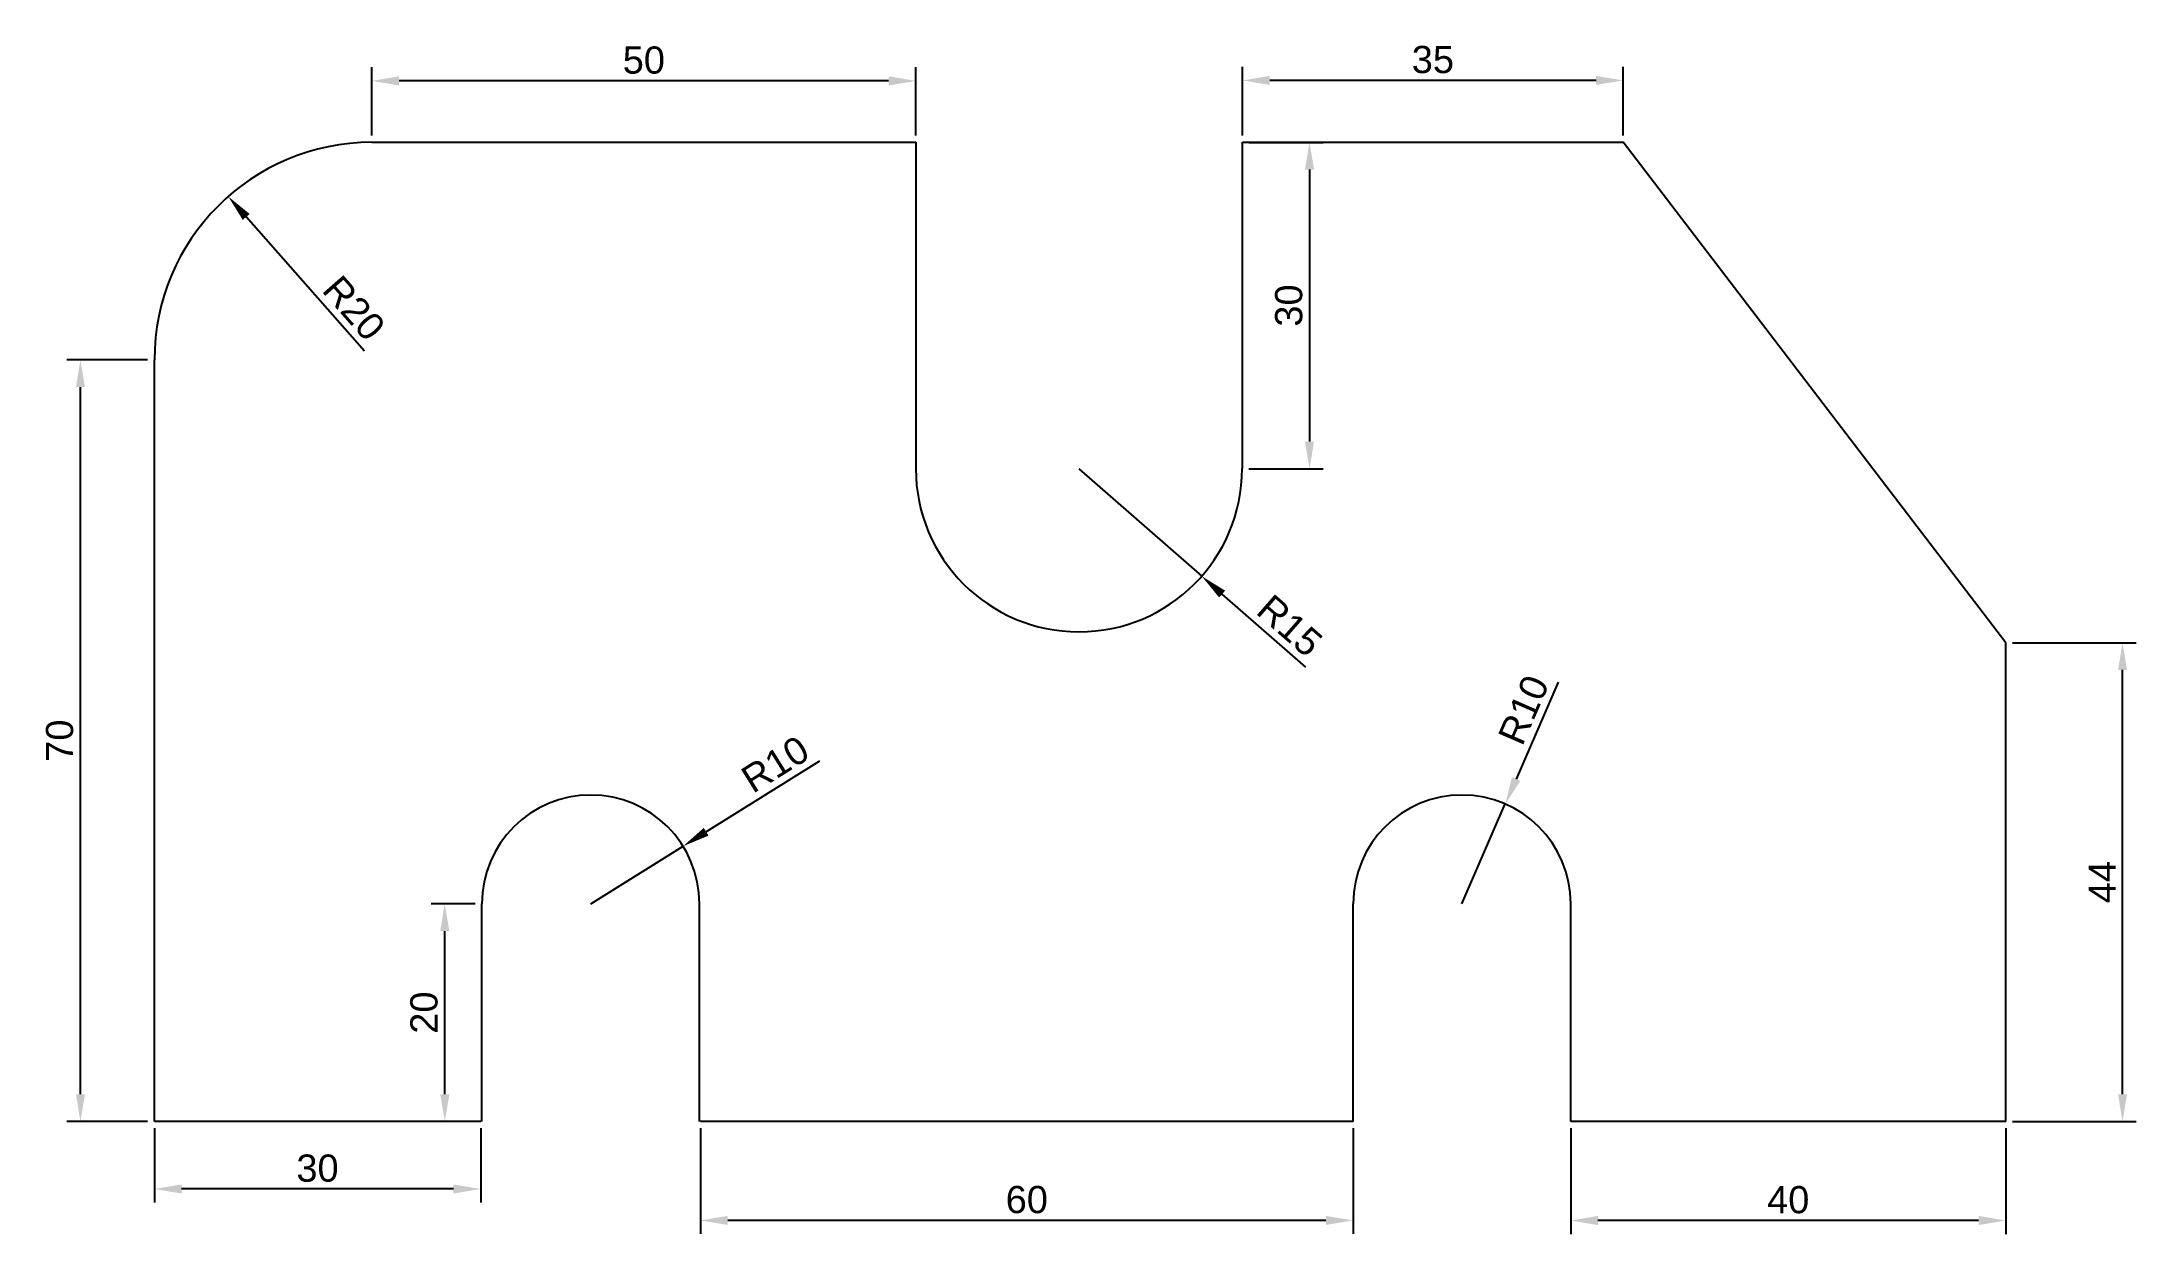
# Model space of a CAD drawing. Header units: millimetres. Extents: x 4322 to 8904, y 1039 to 2118.
# Drawn here: x 4322.2 to 4514.7, y 1039.2 to 1148.8 of the extents above; entities outside this region: 1.
import ezdxf

# ---------------------------------------------------------------- set-up
doc = ezdxf.new("R2010")
doc.units = ezdxf.units.MM
doc.styles.get("Standard").update_dxf_attribs({"font": 'arial.ttf'})
doc.dimstyles.new('ISO-25', dxfattribs={"dimtxt": 2.5, "dimasz": 2.5, "dimexe": 1.25, "dimexo": 0.625, "dimtad": 1, "dimtxsty": 'Standard', "dimcen": 2.5, "dimadec": 0, "dimazin": 0, "dimtfac": 1, "dimtmove": 0, "dimatfit": 3, "dimfxl": 1, "dimarcsym": 0})

# ---------------------------------------------------------------- blocks, each defined once
blk = doc.blocks.new('*D6')
at = {"color": 0, "lineweight": -2, "transparency": 16777216}
for p, q in [((4462.72, 1048.95), (4462.72, 1039.21)), ((4502.72, 1048.95), (4502.72, 1039.21)), ((4500.22, 1040.46), (4465.22, 1040.46))]:
    blk.add_line(p, q, dxfattribs=at)
at = {"color": 0, "transparency": 16777216}
for points in [[(4465.22, 1040.88), (4465.22, 1040.04), (4462.72, 1040.46)], [(4500.22, 1040.88), (4500.22, 1040.04), (4502.72, 1040.46)]]:
    blk.add_solid(points, dxfattribs=at)
at = {"layer": 'Defpoints', "color": 0, "transparency": 16777216}
for p in [(4462.72, 1049.57), (4502.72, 1049.57), (4462.72, 1040.46)]:
    blk.add_point(p, dxfattribs=at)
at = {"color": 0, "transparency": 16777216, "insert": (4482.72, 1042.36), "char_height": 2.5, "attachment_point": 5}
blk.add_mtext('40', dxfattribs=at)
blk = doc.blocks.new('*D8')
at = {"color": 0, "lineweight": -2, "transparency": 16777216}
for p, q in [((4332.51, 1048.95), (4332.51, 1042.11)), ((4362.51, 1048.95), (4362.51, 1042.11)), ((4360.01, 1043.36), (4335.01, 1043.36))]:
    blk.add_line(p, q, dxfattribs=at)
at = {"color": 0, "transparency": 16777216}
for points in [[(4335.01, 1043.77), (4335.01, 1042.94), (4332.51, 1043.36)], [(4360.01, 1043.77), (4360.01, 1042.94), (4362.51, 1043.36)]]:
    blk.add_solid(points, dxfattribs=at)
at = {"layer": 'Defpoints', "color": 0, "transparency": 16777216}
for p in [(4332.51, 1049.57), (4362.51, 1049.57), (4332.51, 1043.36)]:
    blk.add_point(p, dxfattribs=at)
at = {"color": 0, "transparency": 16777216, "insert": (4347.51, 1045.26), "char_height": 2.5, "attachment_point": 5}
blk.add_mtext('30', dxfattribs=at)
blk = doc.blocks.new('*D9')
at = {"color": 0, "lineweight": -2, "transparency": 16777216}
for p, q in [((4393.66, 1082.69), (4383.24, 1076.19)), ((4372.63, 1069.57), (4381.12, 1074.87))]:
    blk.add_line(p, q, dxfattribs=at)
at = {"color": 0, "transparency": 16777216}
blk.add_solid([(4383.02, 1076.55), (4383.46, 1075.84), (4381.12, 1074.87)], dxfattribs=at)
at = {"layer": 'Defpoints', "color": 0, "transparency": 16777216}
for p in [(4381.12, 1074.87), (4372.63, 1069.57)]:
    blk.add_point(p, dxfattribs=at)
at = {"color": 0, "transparency": 16777216, "insert": (4389.59, 1082.4), "char_height": 2.5, "attachment_point": 5, "rotation": 31.9625}
blk.add_mtext('R10', dxfattribs=at)
blk = doc.blocks.new('*D10')
at = {"color": 0, "lineweight": -2, "transparency": 16777216}
for p, q in [((4461.58, 1089.95), (4457.71, 1081.04)), ((4452.72, 1069.57), (4456.71, 1078.75))]:
    blk.add_line(p, q, dxfattribs=at)
at = {"color": 0, "transparency": 16777216}
blk.add_solid([(4457.32, 1081.2), (4458.09, 1080.87), (4456.71, 1078.75)], dxfattribs=at)
at = {"layer": 'Defpoints', "color": 0, "transparency": 16777216}
for p in [(4456.71, 1078.75), (4452.72, 1069.57)]:
    blk.add_point(p, dxfattribs=at)
at = {"color": 0, "transparency": 16777216, "insert": (4458.4, 1087.4), "char_height": 2.5, "attachment_point": 5, "rotation": 66.499}
blk.add_mtext('R10', dxfattribs=at)
blk = doc.blocks.new('*D11')
at = {"color": 0, "lineweight": -2, "transparency": 16777216}
for p, q in [((4417.51, 1109.57), (4428.8, 1099.69)), ((4438.36, 1091.32), (4430.68, 1098.05))]:
    blk.add_line(p, q, dxfattribs=at)
at = {"color": 0, "transparency": 16777216}
blk.add_solid([(4430.95, 1098.36), (4430.4, 1097.73), (4428.8, 1099.69)], dxfattribs=at)
at = {"layer": 'Defpoints', "color": 0, "transparency": 16777216}
for p in [(4417.51, 1109.57), (4428.8, 1099.69)]:
    blk.add_point(p, dxfattribs=at)
at = {"color": 0, "transparency": 16777216, "insert": (4436.89, 1095.14), "char_height": 2.5, "attachment_point": 5, "rotation": 318.7939}
blk.add_mtext('R15', dxfattribs=at)
blk = doc.blocks.new('*D12')
at = {"color": 0, "lineweight": -2, "transparency": 16777216}
for p, q in [((4503.35, 1093.57), (4514.7, 1093.57)), ((4513.45, 1052.07), (4513.45, 1091.07)), ((4503.35, 1049.57), (4514.7, 1049.57))]:
    blk.add_line(p, q, dxfattribs=at)
at = {"color": 0, "transparency": 16777216}
for points in [[(4513.04, 1091.07), (4513.87, 1091.07), (4513.45, 1093.57)], [(4513.04, 1052.07), (4513.87, 1052.07), (4513.45, 1049.57)]]:
    blk.add_solid(points, dxfattribs=at)
at = {"layer": 'Defpoints', "color": 0, "transparency": 16777216}
for p in [(4502.72, 1093.57), (4513.45, 1093.57), (4502.72, 1049.57)]:
    blk.add_point(p, dxfattribs=at)
at = {"color": 0, "transparency": 16777216, "insert": (4511.58, 1071.57), "char_height": 2.5, "attachment_point": 5, "rotation": 90}
blk.add_mtext('44', dxfattribs=at)
blk = doc.blocks.new('*D13')
at = {"color": 0, "lineweight": -2, "transparency": 16777216}
for p, q in [((4331.89, 1119.57), (4324.46, 1119.57)), ((4325.71, 1052.07), (4325.71, 1117.07)), ((4331.89, 1049.57), (4324.46, 1049.57))]:
    blk.add_line(p, q, dxfattribs=at)
at = {"color": 0, "transparency": 16777216}
for points in [[(4325.3, 1117.07), (4326.13, 1117.07), (4325.71, 1119.57)], [(4325.3, 1052.07), (4326.13, 1052.07), (4325.71, 1049.57)]]:
    blk.add_solid(points, dxfattribs=at)
at = {"layer": 'Defpoints', "color": 0, "transparency": 16777216}
for p in [(4325.71, 1119.57), (4332.51, 1119.57), (4332.51, 1049.57)]:
    blk.add_point(p, dxfattribs=at)
at = {"color": 0, "transparency": 16777216, "insert": (4323.81, 1084.57), "char_height": 2.5, "attachment_point": 5, "rotation": 90}
blk.add_mtext('70', dxfattribs=at)
blk = doc.blocks.new('*D14')
at = {"color": 0, "lineweight": -2, "transparency": 16777216}
for p, q in [((4352.51, 1140.2), (4352.51, 1146.47)), ((4402.51, 1140.2), (4402.51, 1146.47)), ((4400.01, 1145.22), (4355.01, 1145.22))]:
    blk.add_line(p, q, dxfattribs=at)
at = {"color": 0, "transparency": 16777216}
for points in [[(4355.01, 1145.64), (4355.01, 1144.8), (4352.51, 1145.22)], [(4400.01, 1145.64), (4400.01, 1144.8), (4402.51, 1145.22)]]:
    blk.add_solid(points, dxfattribs=at)
at = {"layer": 'Defpoints', "color": 0, "transparency": 16777216}
for p in [(4352.51, 1145.22), (4352.51, 1139.57), (4402.51, 1139.57)]:
    blk.add_point(p, dxfattribs=at)
at = {"color": 0, "transparency": 16777216, "insert": (4377.51, 1147.12), "char_height": 2.5, "attachment_point": 5}
blk.add_mtext('50', dxfattribs=at)
blk = doc.blocks.new('*D15')
at = {"color": 0, "lineweight": -2, "transparency": 16777216}
for p, q in [((4432.55, 1140.2), (4432.55, 1146.51)), ((4467.55, 1140.2), (4467.55, 1146.51)), ((4465.05, 1145.26), (4435.05, 1145.26))]:
    blk.add_line(p, q, dxfattribs=at)
at = {"color": 0, "transparency": 16777216}
for points in [[(4435.05, 1145.68), (4435.05, 1144.85), (4432.55, 1145.26)], [(4465.05, 1145.68), (4465.05, 1144.85), (4467.55, 1145.26)]]:
    blk.add_solid(points, dxfattribs=at)
at = {"layer": 'Defpoints', "color": 0, "transparency": 16777216}
for p in [(4432.55, 1145.26), (4432.55, 1139.57), (4467.55, 1139.57)]:
    blk.add_point(p, dxfattribs=at)
at = {"color": 0, "transparency": 16777216, "insert": (4450.05, 1147.17), "char_height": 2.5, "attachment_point": 5}
blk.add_mtext('35', dxfattribs=at)
blk = doc.blocks.new('*D16')
at = {"color": 0, "lineweight": -2, "transparency": 16777216}
for p, q in [((4433.14, 1139.57), (4439.96, 1139.57)), ((4438.71, 1137.07), (4438.71, 1112.07)), ((4433.14, 1109.57), (4439.96, 1109.57))]:
    blk.add_line(p, q, dxfattribs=at)
at = {"color": 0, "transparency": 16777216}
for points in [[(4438.29, 1137.07), (4439.13, 1137.07), (4438.71, 1139.57)], [(4438.29, 1112.07), (4439.13, 1112.07), (4438.71, 1109.57)]]:
    blk.add_solid(points, dxfattribs=at)
at = {"layer": 'Defpoints', "color": 0, "transparency": 16777216}
for p in [(4432.51, 1139.57), (4432.51, 1109.57), (4438.71, 1109.57)]:
    blk.add_point(p, dxfattribs=at)
at = {"color": 0, "transparency": 16777216, "insert": (4436.81, 1124.57), "char_height": 2.5, "attachment_point": 5, "rotation": 90}
blk.add_mtext('30', dxfattribs=at)
blk = doc.blocks.new('*D17')
at = {"color": 0, "lineweight": -2, "transparency": 16777216}
blk.add_line((4351.82, 1120.37), (4340.95, 1132.71), dxfattribs=at)
at = {"color": 0, "transparency": 16777216}
blk.add_solid([(4341.27, 1132.99), (4340.64, 1132.44), (4339.3, 1134.59)], dxfattribs=at)
at = {"layer": 'Defpoints', "color": 0, "transparency": 16777216}
for p in [(4339.3, 1134.59), (4352.51, 1119.57)]:
    blk.add_point(p, dxfattribs=at)
at = {"color": 0, "transparency": 16777216, "insert": (4350.86, 1124.33), "char_height": 2.5, "attachment_point": 5, "rotation": 311.3425}
blk.add_mtext('R20', dxfattribs=at)
blk = doc.blocks.new('*D18')
at = {"color": 0, "lineweight": -2, "transparency": 16777216}
for p, q in [((4362.01, 1069.57), (4357.96, 1069.57)), ((4359.21, 1052.07), (4359.21, 1067.07)), ((4362.01, 1049.57), (4357.96, 1049.57))]:
    blk.add_line(p, q, dxfattribs=at)
at = {"color": 0, "transparency": 16777216}
for points in [[(4358.79, 1067.07), (4359.63, 1067.07), (4359.21, 1069.57)], [(4358.79, 1052.07), (4359.63, 1052.07), (4359.21, 1049.57)]]:
    blk.add_solid(points, dxfattribs=at)
at = {"layer": 'Defpoints', "color": 0, "transparency": 16777216}
for p in [(4359.21, 1069.57), (4362.63, 1069.57), (4362.63, 1049.57)]:
    blk.add_point(p, dxfattribs=at)
at = {"color": 0, "transparency": 16777216, "insert": (4357.31, 1059.57), "char_height": 2.5, "attachment_point": 5, "rotation": 90}
blk.add_mtext('20', dxfattribs=at)
blk = doc.blocks.new('*D19')
at = {"color": 0, "lineweight": -2, "transparency": 16777216}
for p, q in [((4382.72, 1048.95), (4382.72, 1039.22)), ((4442.72, 1048.95), (4442.72, 1039.22)), ((4440.22, 1040.47), (4385.22, 1040.47))]:
    blk.add_line(p, q, dxfattribs=at)
at = {"color": 0, "transparency": 16777216}
for points in [[(4385.22, 1040.88), (4385.22, 1040.05), (4382.72, 1040.47)], [(4440.22, 1040.88), (4440.22, 1040.05), (4442.72, 1040.47)]]:
    blk.add_solid(points, dxfattribs=at)
at = {"layer": 'Defpoints', "color": 0, "transparency": 16777216}
for p in [(4382.72, 1049.57), (4442.72, 1049.57), (4382.72, 1040.47)]:
    blk.add_point(p, dxfattribs=at)
at = {"color": 0, "transparency": 16777216, "insert": (4412.72, 1042.37), "char_height": 2.5, "attachment_point": 5}
blk.add_mtext('60', dxfattribs=at)

msp = doc.modelspace()

# ---------------------------------------------------------------- linework, layer by layer
for p, q in [((4352.513, 1139.575), (4352.513, 1139.575)), ((4352.513, 1139.575), (4402.513, 1139.575)), ((4402.513, 1139.575), (4402.513, 1109.575)), ((4432.513, 1139.575), (4432.513, 1109.575)), ((4432.55, 1139.575), (4467.55, 1139.575)), ((4502.721, 1093.575), (4467.55, 1139.575)), ((4332.513, 1049.575), (4332.513, 1119.575)), ((4332.513, 1119.575), (4332.513, 1119.575)), ((4502.721, 1049.575), (4502.721, 1093.575)), ((4362.631, 1049.575), (4362.631, 1069.575)), ((4382.631, 1049.575), (4382.631, 1069.575)), ((4442.721, 1049.575), (4442.721, 1069.575)), ((4462.721, 1049.575), (4462.721, 1069.575)), ((4362.513, 1049.575), (4332.513, 1049.575)), ((4442.721, 1049.575), (4382.721, 1049.575)), ((4502.721, 1049.575), (4462.721, 1049.575))]:
    msp.add_line(p, q)
msp.add_circle((8883.532, 2097.793), 20)
for centre, radius, start, end in [((4352.513, 1119.575), 20, 90, 180), ((4417.513, 1109.575), 15, 180, 0), ((4372.631, 1069.575), 10, 0, 180), ((4452.721, 1069.575), 10, 0, 180)]:
    msp.add_arc(centre, radius, start, end)

# ---------------------------------------------------------------- dimensions: what is measured, and where the dimension line sits
for base, p1, p2, picture, middle in [((4352.513, 1145.219), (4402.513, 1139.575), (4352.513, 1139.575), '*D14', (4377.513, 1147.12)), ((4432.55, 1145.263), (4467.55, 1139.575), (4432.55, 1139.575), '*D15', (4450.05, 1147.165)), ((4332.513, 1043.356), (4362.513, 1049.575), (4332.513, 1049.575), '*D8', (4347.513, 1045.258)), ((4382.721, 1040.467), (4442.721, 1049.575), (4382.721, 1049.575), '*D19', (4412.721, 1042.369)), ((4462.721, 1040.459), (4502.721, 1049.575), (4462.721, 1049.575), '*D6', (4482.721, 1042.361))]:
    dim = msp.add_linear_dim(base=base, p1=p1, p2=p2, dimstyle='ISO-25')
    dim.commit()
    dim.dimension.update_dxf_attribs({"geometry": picture, "text_midpoint": middle})
for base, p1, p2, picture, middle in [((4438.711, 1109.575), (4432.513, 1139.575), (4432.513, 1109.575), '*D16', (4436.809, 1124.575)), ((4325.712, 1119.575), (4332.513, 1049.575), (4332.513, 1119.575), '*D13', (4323.81, 1084.575)), ((4513.453, 1093.575), (4502.721, 1049.575), (4502.721, 1093.575), '*D12', (4511.578, 1071.575)), ((4359.209, 1069.575), (4362.632, 1049.575), (4362.631, 1069.575), '*D18', (4357.308, 1059.575))]:
    dim = msp.add_linear_dim(base=base, p1=p1, p2=p2, angle=90, dimstyle='ISO-25')
    dim.commit()
    dim.dimension.update_dxf_attribs({"geometry": picture, "text_midpoint": middle})
for center, mpoint, picture, middle in [((4352.513, 1119.575), (4339.302, 1134.59), '*D17', (4349.433, 1123.075)), ((4417.513, 1109.575), (4428.798, 1099.693), '*D11', (4435.636, 1093.706)), ((4372.631, 1069.575), (4381.115, 1074.868), '*D9', (4390.596, 1080.784))]:
    dim = msp.add_radius_dim(center=center, mpoint=mpoint, dimstyle='ISO-25')
    dim.commit()
    dim.dimension.update_dxf_attribs({"geometry": picture, "text_midpoint": middle, "dimtype": 164})
dim = msp.add_radius_dim(center=(4452.721, 1069.575), mpoint=(4456.709, 1078.745), dimstyle='ISO-25')
dim.commit()
dim.dimension.update_dxf_attribs({"geometry": '*D10', "text_midpoint": (4458.397, 1087.397)})

doc.saveas('drawing.dxf')
